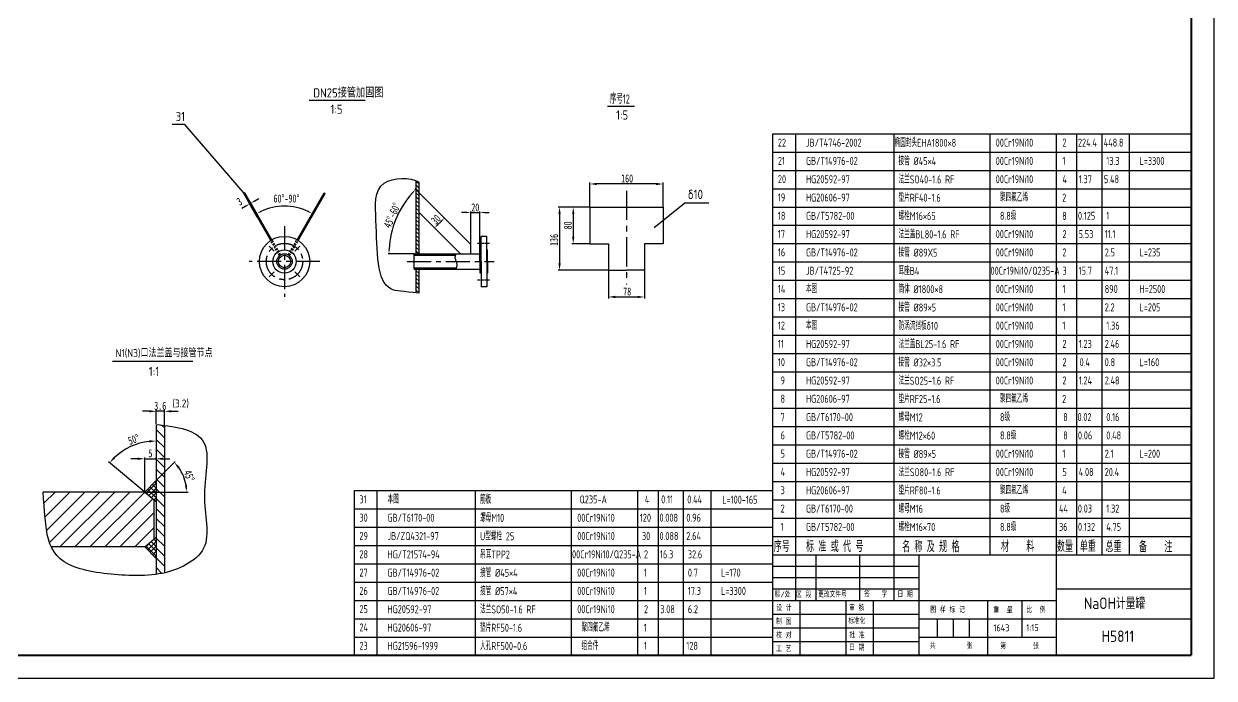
# Model space of a CAD drawing. Extents: x -23500 to -10885, y 1640 to 10550.
# Drawn here: x -18693 to -10885, y 1640 to 5931 of the extents above; entities that cross this region are included whole.
import ezdxf

# ---------------------------------------------------------------- set-up
doc = ezdxf.new("R2010")
doc.units = 0
doc.header["$MEASUREMENT"] = 0
doc.linetypes.add('CENTER', pattern=[50.8, 31.75, -6.35, 6.35, -6.35])
doc.linetypes.add('DASHED', pattern=[19.05, 12.7, -6.35])
doc.layers.get('0').update_dxf_attribs({"linetype": 'CONTINUOUS'})
doc.layers.get('DEFPOINTS').update_dxf_attribs({"linetype": 'CONTINUOUS'})
for name, color, linetype in [('LAYER1', 3, 'CONTINUOUS'), ('LAYER2', 1, 'CENTER'), ('LAYER3', 2, 'DASHED')]:
    doc.layers.add(name, color=color, linetype=linetype)
doc.styles.add('J_BigFont', font='gbenor.shx', dxfattribs={"bigfont": 'gbcbig.shx'})
doc.styles.get("Standard").update_dxf_attribs({"font": 'isocp.shx', "width": 0.8, "bigfont": 'hztxt.shx'})
doc.styles.add('STYLE1', font='SIMFANG.TTF', dxfattribs={"width": 0.7, "height": 52.5})
doc.dimstyles.get("Standard").update_dxf_attribs({"dimtxt": 0.18, "dimasz": 0.18, "dimexe": 0.18, "dimexo": 0.0625, "dimgap": 0.09, "dimtad": 0, "dimtih": 1, "dimtoh": 1, "dimdec": 4, "dimzin": 0, "dimdsep": 46, "dimtxsty": 'Standard', "dimcen": 0.09, "dimadec": 0, "dimazin": 0, "dimtfac": 1, "dimtdec": 4, "dimtofl": 0, "dimtmove": 0, "dimatfit": 3, "dimfxl": 0, "dimtolj": 1, "dimtzin": 0, "dimarcsym": 0})
pattern_1 = [(315, (-87276.66, 9844.663), (12.727922, 12.727922), [])]

# ---------------------------------------------------------------- blocks, each defined once
blk = doc.blocks.new('*D59')
at = {"layer": 'DEFPOINTS', "color": 0}
for p in [(-17825.4, 3302.6), (-18043.9, 3129.8), (-17900.4, 2860.5), (-17825.4, 2797.6), (-17825.4, 2320.5)]:
    blk.add_point(p, dxfattribs=at)
at = {"layer": 'LAYER1', "color": 0, "lineweight": -2}
blk.add_line((-17900.4, 2860.5), (-18137.2, 3059.2), dxfattribs=at)
blk.add_arc((-17825.4, 2797.6), 397.6, 96.48752, 133.51248, dxfattribs=at)
at = {"layer": 'LAYER1', "color": 0}
for points in [[(-17870.7, 3200.1), (-17869.9, 3185.2), (-17825.4, 3195.2)], [(-18093.7, 3080.8), (-18104.6, 3091.1), (-18130, 3053.2)]]:
    blk.add_solid(points, dxfattribs=at)
at = {"layer": 'LAYER1', "color": 0, "insert": (-17972.8, 3205), "char_height": 52.5, "attachment_point": 5, "rotation": 19.89051, "style": 'STYLE1'}
blk.add_mtext('\\A1;50°', dxfattribs=at)
blk = doc.blocks.new('*D58')
at = {"layer": 'DEFPOINTS', "color": 0}
for p in [(-17662.5, 2997.8), (-17825.4, 2935.5), (-18567.2, 2860.5), (-17900.4, 2860.5), (-17900.4, 2860.5)]:
    blk.add_point(p, dxfattribs=at)
at = {"layer": 'LAYER1', "color": 0, "lineweight": -2}
for p, q in [((-17825.4, 2935.5), (-17699.5, 3061.3)), ((-17900.4, 2860.5), (-17616.3, 2860.5))]:
    blk.add_line(p, q, dxfattribs=at)
blk.add_arc((-17900.4, 2860.5), 274.7, 9.39752, 35.60248, dxfattribs=at)
at = {"layer": 'LAYER1', "color": 0}
for points in [[(-17682.8, 3015.5), (-17671.3, 3025.3), (-17706.2, 3054.7)], [(-17621.9, 2906), (-17636.9, 2904.7), (-17625.7, 2860.5)]]:
    blk.add_solid(points, dxfattribs=at)
at = {"layer": 'LAYER1', "color": 0, "insert": (-17608.9, 2966.9), "char_height": 52.5, "attachment_point": 5, "rotation": 290.04752, "style": 'STYLE1'}
blk.add_mtext('\\A1;45°', dxfattribs=at)
blk = doc.blocks.new('*D62')
at = {"layer": 'DEFPOINTS', "color": 0}
for p in [(-17825.4, 3078.4), (-17825.4, 3078.4), (-17900.4, 2860.5)]:
    blk.add_point(p, dxfattribs=at)
at = {"layer": 'LAYER1', "color": 0, "lineweight": -2}
for p, q in [((-17945.4, 3078.4), (-17990.4, 3078.4)), ((-17900.4, 2860.5), (-17900.4, 3087.8)), ((-17900.4, 3078.4), (-17825.4, 3078.4)), ((-17825.4, 3078.4), (-17825.4, 3087.8)), ((-17780.4, 3078.4), (-17735.4, 3078.4))]:
    blk.add_line(p, q, dxfattribs=at)
at = {"layer": 'LAYER1', "color": 0}
for points in [[(-17945.4, 3085.9), (-17945.4, 3070.9), (-17900.4, 3078.4)], [(-17780.4, 3085.9), (-17780.4, 3070.9), (-17825.4, 3078.4)]]:
    blk.add_solid(points, dxfattribs=at)
at = {"layer": 'LAYER1', "color": 0, "insert": (-17862.9, 3114), "char_height": 52.5, "attachment_point": 5, "style": 'STYLE1'}
blk.add_mtext('\\A1;5', dxfattribs=at)
blk = doc.blocks.new('*D63')
at = {"layer": 'DEFPOINTS', "color": 0}
for p in [(-17825.4, 3389.8), (-17825.4, 3307.6), (-17771.4, 3297.2)]:
    blk.add_point(p, dxfattribs=at)
at = {"layer": 'LAYER1', "color": 0, "lineweight": -2}
for p, q in [((-17870.4, 3389.8), (-17915.4, 3389.8)), ((-17825.4, 3307.6), (-17825.4, 3399.2)), ((-17771.4, 3389.8), (-17825.4, 3389.8)), ((-17771.4, 3297.2), (-17771.4, 3399.2)), ((-17726.4, 3389.8), (-17681.4, 3389.8))]:
    blk.add_line(p, q, dxfattribs=at)
at = {"layer": 'LAYER1', "color": 0}
for points in [[(-17870.4, 3397.3), (-17870.4, 3382.3), (-17825.4, 3389.8)], [(-17726.4, 3397.3), (-17726.4, 3382.3), (-17771.4, 3389.8)]]:
    blk.add_solid(points, dxfattribs=at)
at = {"layer": 'LAYER1', "color": 0, "insert": (-17798.4, 3425.4), "char_height": 52.5, "attachment_point": 5, "style": 'STYLE1'}
blk.add_mtext('\\A1;3.6', dxfattribs=at)
blk = doc.blocks.new('*D68')
at = {"layer": 'DEFPOINTS', "color": 0}
for p in [(-14980.6, 4729), (-15089.4, 4489), (-14980.6, 4489)]:
    blk.add_point(p, dxfattribs=at)
at = {"layer": 'LAYER1', "color": 0, "lineweight": -2}
for p, q in [((-14980.6, 4729), (-15098.8, 4729)), ((-15089.4, 4684), (-15089.4, 4534)), ((-14980.6, 4489), (-15098.8, 4489))]:
    blk.add_line(p, q, dxfattribs=at)
at = {"layer": 'LAYER1', "color": 0}
for points in [[(-15096.9, 4684), (-15081.9, 4684), (-15089.4, 4729)], [(-15096.9, 4534), (-15081.9, 4534), (-15089.4, 4489)]]:
    blk.add_solid(points, dxfattribs=at)
at = {"layer": 'LAYER1', "color": 0, "insert": (-15125, 4609), "char_height": 52.5, "attachment_point": 5, "rotation": 90, "style": 'STYLE1'}
blk.add_mtext('\\A1;80', dxfattribs=at)
blk = doc.blocks.new('*D67')
at = {"layer": 'DEFPOINTS', "color": 0}
for p in [(-16100.8, 4821.7), (-16277.7, 4577), (-15761.8, 4482.7), (-16133.8, 4422.7), (-15701.8, 4422.7)]:
    blk.add_point(p, dxfattribs=at)
at = {"layer": 'LAYER1', "color": 0, "lineweight": -2}
for p, q in [((-16100.8, 4821.7), (-16127.8, 4848.7)), ((-16133.8, 4422.7), (-16304.3, 4422.7))]:
    blk.add_line(p, q, dxfattribs=at)
blk.add_arc((-15701.8, 4422.7), 596.3, 137.88308, 177.11692, dxfattribs=at)
at = {"layer": 'LAYER1', "color": 0}
for points in [[(-16147.7, 4826), (-16140.4, 4819.1), (-16123.4, 4844.3)], [(-16292.3, 4452.6), (-16302.3, 4452.8), (-16298, 4422.7)]]:
    blk.add_solid(points, dxfattribs=at)
at = {"layer": 'LAYER1', "color": 0, "insert": (-16277.7, 4674.9), "char_height": 52.5, "attachment_point": 5, "rotation": 66.35137, "style": 'STYLE1'}
blk.add_mtext('\\A1;45°-60°', dxfattribs=at)
blk = doc.blocks.new('*D66')
at = {"layer": 'DEFPOINTS', "color": 0}
for p in [(-15701.8, 4694), (-15761.8, 4482.7), (-15701.8, 4422.7)]:
    blk.add_point(p, dxfattribs=at)
at = {"layer": 'LAYER1', "color": 0, "lineweight": -2}
for p, q in [((-15791.8, 4694), (-15821.8, 4694)), ((-15761.8, 4482.7), (-15761.8, 4700.2)), ((-15761.8, 4694), (-15701.8, 4694)), ((-15701.8, 4422.7), (-15701.8, 4700.2)), ((-15671.8, 4694), (-15641.8, 4694))]:
    blk.add_line(p, q, dxfattribs=at)
at = {"layer": 'LAYER1', "color": 0}
for points in [[(-15791.8, 4699), (-15791.8, 4689), (-15761.8, 4694)], [(-15671.8, 4699), (-15671.8, 4689), (-15701.8, 4694)]]:
    blk.add_solid(points, dxfattribs=at)
at = {"layer": 'LAYER1', "color": 0, "insert": (-15731.8, 4726.5), "char_height": 52.5, "attachment_point": 5, "style": 'STYLE1'}
blk.add_mtext('\\A1;20', dxfattribs=at)
blk = doc.blocks.new('*D64')
at = {"layer": 'DEFPOINTS', "color": 0}
for p in [(-17242.8, 4821.7), (-16723.7, 4821.7), (-17046.2, 4729.5), (-17065.7, 4515), (-16900.7, 4515)]:
    blk.add_point(p, dxfattribs=at)
at = {"layer": 'LAYER1', "color": 0, "lineweight": -2}
blk.add_arc((-16983.2, 4372.1), 362.8, 64.73854, 115.26146, dxfattribs=at)
at = {"layer": 'LAYER1', "color": 0}
for points in [[(-17135.8, 4695.9), (-17140.4, 4704.7), (-17164.7, 4686.4)], [(-16826.1, 4704.7), (-16830.7, 4695.9), (-16801.8, 4686.4)]]:
    blk.add_solid(points, dxfattribs=at)
at = {"layer": 'LAYER1', "color": 0, "insert": (-16970.4, 4784.8), "char_height": 52.5, "attachment_point": 5, "style": 'STYLE1'}
blk.add_mtext('\\A1;60°-90°', dxfattribs=at)
blk = doc.blocks.new('*D61')
at = {"layer": 'DEFPOINTS', "color": 0}
for p in [(-14978.4, 4729), (-15179.2, 4315), (-14859.1, 4315)]:
    blk.add_point(p, dxfattribs=at)
at = {"layer": 'LAYER1', "color": 0, "lineweight": -2}
for p, q in [((-14978.4, 4729), (-15188.5, 4729)), ((-15179.2, 4684), (-15179.2, 4360)), ((-14859.1, 4315), (-15188.5, 4315))]:
    blk.add_line(p, q, dxfattribs=at)
at = {"layer": 'LAYER1', "color": 0}
for points in [[(-15186.7, 4684), (-15171.7, 4684), (-15179.2, 4729)], [(-15186.7, 4360), (-15171.7, 4360), (-15179.2, 4315)]]:
    blk.add_solid(points, dxfattribs=at)
at = {"layer": 'LAYER1', "color": 0, "insert": (-15214.8, 4513.4), "char_height": 52.5, "attachment_point": 5, "rotation": 90, "style": 'STYLE1'}
blk.add_mtext('\\A1;136', dxfattribs=at)
blk = doc.blocks.new('*D70')
at = {"layer": 'DEFPOINTS', "color": 0}
for p in [(-14859.1, 4315), (-14622.1, 4315), (-14622.1, 4139.7)]:
    blk.add_point(p, dxfattribs=at)
at = {"layer": 'LAYER1', "color": 0, "lineweight": -2}
for p, q in [((-14859.1, 4315), (-14859.1, 4130.4)), ((-14622.1, 4315), (-14622.1, 4130.4)), ((-14814.1, 4139.7), (-14667.1, 4139.7))]:
    blk.add_line(p, q, dxfattribs=at)
at = {"layer": 'LAYER1', "color": 0}
for points in [[(-14814.1, 4147.2), (-14814.1, 4132.2), (-14859.1, 4139.7)], [(-14667.1, 4147.2), (-14667.1, 4132.2), (-14622.1, 4139.7)]]:
    blk.add_solid(points, dxfattribs=at)
at = {"layer": 'LAYER1', "color": 0, "insert": (-14735.4, 4175.4), "char_height": 52.5, "attachment_point": 5, "style": 'STYLE1'}
blk.add_mtext('\\A1;78', dxfattribs=at)
blk = doc.blocks.new('*D65')
at = {"layer": 'DEFPOINTS', "color": 0}
for p in [(-17211.9, 4750.2), (-17162, 4663.9), (-17154.3, 4668.4)]:
    blk.add_point(p, dxfattribs=at)
at = {"layer": 'LAYER1', "color": 0, "lineweight": -2}
for p, q in [((-17178.1, 4769.7), (-17152.1, 4784.7)), ((-17237.9, 4735.2), (-17263.8, 4720.2)), ((-17162, 4663.9), (-17215, 4755.6)), ((-17204.1, 4754.7), (-17211.9, 4750.2)), ((-17154.3, 4668.4), (-17207.2, 4760.1))]:
    blk.add_line(p, q, dxfattribs=at)
at = {"layer": 'LAYER1', "color": 0}
for points in [[(-17180.6, 4774), (-17175.6, 4765.3), (-17204.1, 4754.7)], [(-17240.4, 4739.5), (-17235.4, 4730.8), (-17211.9, 4750.2)]]:
    blk.add_solid(points, dxfattribs=at)
at = {"layer": 'LAYER1', "color": 0, "insert": (-17279.4, 4765.5), "char_height": 52.5, "attachment_point": 5, "rotation": 30, "style": 'STYLE1'}
blk.add_mtext('\\A1;3', dxfattribs=at)
blk = doc.blocks.new('*D69')
at = {"layer": 'DEFPOINTS', "color": 0}
for p in [(-15931.3, 4652.2), (-15999, 4592.7), (-15994.9, 4588.5)]:
    blk.add_point(p, dxfattribs=at)
at = {"layer": 'LAYER1', "color": 0, "lineweight": -2}
for p, q in [((-15956.6, 4635.1), (-15977.8, 4613.9)), ((-15931.3, 4652.2), (-15939.8, 4660.7)), ((-15994.9, 4588.5), (-16003.5, 4597.1))]:
    blk.add_line(p, q, dxfattribs=at)
at = {"layer": 'LAYER1', "color": 0}
for points in [[(-15981.4, 4617.4), (-15974.3, 4610.3), (-15999, 4592.7)], [(-15960.2, 4638.6), (-15953.1, 4631.6), (-15935.4, 4656.3)]]:
    blk.add_solid(points, dxfattribs=at)
at = {"layer": 'LAYER1', "color": 0, "insert": (-15990.2, 4647.5), "char_height": 52.5, "attachment_point": 5, "rotation": 45, "style": 'STYLE1'}
blk.add_mtext('\\A1;30', dxfattribs=at)
blk = doc.blocks.new('*D60')
at = {"layer": 'DEFPOINTS', "color": 0}
for p in [(-14980.6, 4880.6), (-14980.6, 4729), (-14500.6, 4729)]:
    blk.add_point(p, dxfattribs=at)
at = {"layer": 'LAYER1', "color": 0, "lineweight": -2}
for p, q in [((-14980.6, 4729), (-14980.6, 4890)), ((-14545.6, 4880.6), (-14935.6, 4880.6)), ((-14500.6, 4729), (-14500.6, 4890))]:
    blk.add_line(p, q, dxfattribs=at)
at = {"layer": 'LAYER1', "color": 0}
for points in [[(-14935.6, 4888.1), (-14935.6, 4873.1), (-14980.6, 4880.6)], [(-14545.6, 4888.1), (-14545.6, 4873.1), (-14500.6, 4880.6)]]:
    blk.add_solid(points, dxfattribs=at)
at = {"layer": 'LAYER1', "color": 0, "insert": (-14736.2, 4916.3), "char_height": 52.5, "attachment_point": 5, "style": 'STYLE1'}
blk.add_mtext('\\A1;160', dxfattribs=at)

msp = doc.modelspace()

# ---------------------------------------------------------------- hatches: boundary and pattern name
at = {"layer": 'LAYER1'}
h = msp.add_hatch(dxfattribs=at)
h.set_pattern_fill('ANSI31', color=256, scale=144, angle=90, style=0)
h.set_pattern_definition(pattern_1)
edge = h.paths.add_edge_path()
edge.add_spline(control_points=[(-16100.77804, 4892.80734), (-16106.26559, 4896.27222), (-16112.30068, 4899.37373), (-16118.77804, 4902.11235)], knot_values=[357.1020862056, 357.1020862056, 357.1020862056, 357.1020862056, 362.7972253913, 362.7972253913, 362.7972253913, 362.7972253913], degree=3, periodic=0)
edge.add_line((-16118.77804, 4902.11235), (-16118.77804, 4422.68562))
edge.add_line((-16118.77804, 4422.68562), (-16100.77804, 4422.68562))
edge.add_line((-16100.77804, 4422.68562), (-16100.77804, 4892.80734))
h = msp.add_hatch(dxfattribs=at)
h.set_pattern_fill('ANSI31', color=256, scale=99, style=0)
h.set_pattern_definition([(225, (-43503.001, 30257.914), (8.7504464, -8.7504464), [])])
edge = h.paths.add_edge_path()
edge.add_spline(control_points=[(-15858.83405, 4321.58562), (-15857.07732, 4324.78061), (-15855.47979, 4327.97972), (-15854.14459, 4331.18562)], knot_values=[5.3089391668, 5.3089391668, 5.3089391668, 5.3089391668, 8.7482698367, 8.7482698367, 8.7482698367, 8.7482698367], degree=3, periodic=0)
edge.add_line((-15854.14459, 4331.18562), (-16130.77804, 4331.18562))
edge.add_line((-16130.77804, 4331.18562), (-16130.77804, 4321.58562))
edge.add_line((-16130.77804, 4321.58562), (-15858.83405, 4321.58562))
edge = h.paths.add_edge_path()
edge.add_line((-16130.77804, 4422.68562), (-16130.77804, 4413.08562))
edge.add_line((-16130.77804, 4413.08562), (-15861.42467, 4413.08562))
edge.add_spline(control_points=[(-15861.42467, 4413.08562), (-15860.51433, 4416.28593), (-15859.35439, 4419.48589), (-15858.0289, 4422.68562)], knot_values=[37.453484022, 37.453484022, 37.453484022, 37.453484022, 40.7924948157, 40.7924948157, 40.7924948157, 40.7924948157], degree=3, periodic=0)
edge.add_line((-15858.0289, 4422.68562), (-16130.77804, 4422.68562))
h = msp.add_hatch(dxfattribs=at)
h.set_pattern_fill('ANSI31', color=256, scale=144, angle=90, style=0)
h.set_pattern_definition(pattern_1)
edge = h.paths.add_edge_path()
edge.add_line((-16100.77804, 4321.58562), (-16118.77804, 4321.58562))
edge.add_line((-16118.77804, 4321.58562), (-16118.77804, 4166.68872))
edge.add_spline(control_points=[(-16118.77804, 4166.68872), (-16112.98247, 4166.08842), (-16106.98577, 4165.454), (-16100.77804, 4164.78009)], knot_values=[40.1918456812, 40.1918456812, 40.1918456812, 40.1918456812, 43.0054484466, 43.0054484466, 43.0054484466, 43.0054484466], degree=3, periodic=0)
edge.add_line((-16100.77804, 4164.78009), (-16100.77804, 4321.58562))
h = msp.add_hatch(dxfattribs=at)
h.set_pattern_fill('ANSI31', color=256, scale=366, angle=90, style=0)
h.set_pattern_definition([(135, (-8021.51, -1487.144), (-32.35014, -32.35014), [])])
edge = h.paths.add_edge_path()
edge.add_spline(control_points=[(-17771.39286, 3297.23944), (-17789.0264, 3299.28349), (-17807.07302, 3301.04338), (-17825.39286, 3302.61531)], knot_values=[7.3615713539, 7.3615713539, 7.3615713539, 7.3615713539, 11.129478151, 11.129478151, 11.129478151, 11.129478151], degree=3, periodic=0)
edge.add_line((-17825.39286, 3302.61531), (-17825.39286, 2320.45682))
edge.add_spline(control_points=[(-17825.39286, 2320.45682), (-17806.83045, 2323.00362), (-17788.87127, 2326.21557), (-17771.39286, 2330.15661)], knot_values=[119.9113915652, 119.9113915652, 119.9113915652, 119.9113915652, 124.1603050725, 124.1603050725, 124.1603050725, 124.1603050725], degree=3, periodic=0)
edge.add_line((-17771.39286, 2330.15661), (-17771.39286, 3297.23944))
h = msp.add_hatch(dxfattribs=at)
h.set_pattern_fill('ANSI37', color=256, scale=180, style=0)
h.set_pattern_definition([(45, (243812.713, -70060.701), (-15.9099026, 15.9099026), []), (135, (243812.713, -70060.701), (-15.9099026, -15.9099026), [])])
h.paths.add_polyline_path([(-17900.39286, 2860.49862), (-17825.39286, 2797.56615), (-17825.39286, 2935.49862)])
h.paths.add_polyline_path([(-17825.39286, 2425.49862), (-17825.39286, 2563.43109), (-17900.39286, 2500.49862)])
h = msp.add_hatch(dxfattribs=at)
h.set_pattern_fill('ANSI31', color=256, scale=555, style=0)
h.set_pattern_definition([(45, (-8021.51, -1487.144), (-49.05553, 49.05553), [])])
edge = h.paths.add_edge_path()
edge.add_line((-17900.39286, 2500.49862), (-17840.39286, 2550.8446))
edge.add_line((-17840.39286, 2550.8446), (-17840.39286, 2810.15264))
edge.add_line((-17840.39286, 2810.15264), (-17900.39286, 2860.49862))
edge.add_line((-17900.39286, 2860.49862), (-18567.16495, 2860.49862))
edge.add_spline(control_points=[(-18567.16495, 2860.49862), (-18552.9801, 2709.1189), (-18554.66038, 2588.79306), (-18512.72902, 2500.49862)], knot_values=[176.403625879, 176.403625879, 176.403625879, 176.403625879, 204.5970816443, 204.5970816443, 204.5970816443, 204.5970816443], degree=3, periodic=0)
edge.add_line((-18512.72902, 2500.49862), (-17900.39286, 2500.49862))

# ---------------------------------------------------------------- linework, layer by layer
for p, q in [((-13780.14111, 1789.5732), (-13780.14111, 5209.5732)), ((-15761.77804, 4482.68562), (-16100.77804, 4821.68562)), ((-15829.05726, 4422.68562), (-16100.77804, 4694.4064)), ((-14980.56176, 4728.96055), (-14980.56176, 4488.96055)), ((-14980.56176, 4728.96055), (-14500.56176, 4728.96055)), ((-14500.56176, 4728.96055), (-14500.56176, 4488.96055)), ((-15694.27804, 4372.13562), (-15694.27804, 4537.13562)), ((-15655.57804, 4537.13562), (-15694.27804, 4537.13562)), ((-15655.57804, 4372.13562), (-15655.57804, 4537.13562)), ((-15761.77804, 4422.68562), (-15761.77804, 4482.68562)), ((-14980.56176, 4488.96055), (-14859.06176, 4488.96055)), ((-14859.06176, 4488.96055), (-14859.06176, 4314.96055)), ((-14622.06176, 4488.96055), (-14622.06176, 4314.96055)), ((-14500.56176, 4488.96055), (-14622.06176, 4488.96055)), ((-16133.77804, 4321.58562), (-16133.77804, 4422.68562)), ((-15701.77804, 4372.13562), (-15701.77804, 4445.63562)), ((-15701.77804, 4445.63562), (-15700.27804, 4445.63562)), ((-15655.57804, 4448.63562), (-15650.77804, 4448.63562)), ((-15650.77804, 4372.13562), (-15650.77804, 4448.63562)), ((-15701.77804, 4372.13562), (-15701.77804, 4298.63562)), ((-15701.77804, 4298.63562), (-15700.27804, 4298.63562)), ((-15694.27804, 4372.13562), (-15694.27804, 4207.13562)), ((-15655.57804, 4372.13562), (-15655.57804, 4207.13562)), ((-15655.57804, 4295.63562), (-15650.77804, 4295.63562)), ((-15650.77804, 4372.13562), (-15650.77804, 4295.63562)), ((-14859.06176, 4314.96055), (-14740.56176, 4314.96055)), ((-14622.06176, 4314.96055), (-14740.56176, 4314.96055)), ((-15655.57804, 4207.13562), (-15694.27804, 4207.13562)), ((-17825.39286, 3302.61531), (-17825.39286, 2320.45682)), ((-17771.39286, 3297.23944), (-17771.39286, 2330.15661)), ((-17825.39286, 2935.49862), (-17900.39286, 2860.49862)), ((-17900.39286, 2860.49862), (-18567.16495, 2860.49862)), ((-17900.39286, 2860.49862), (-17825.39286, 2797.56615)), ((-16525.14111, 1789.5732), (-16525.14111, 2869.5732)), ((-17840.39286, 2810.15264), (-17840.39286, 2550.8446)), ((-17900.39286, 2500.49862), (-18512.72902, 2500.49862)), ((-17900.39286, 2500.49862), (-17825.39286, 2563.43109)), ((-17825.39286, 2425.49862), (-17900.39286, 2500.49862))]:
    msp.add_line(p, q)
at = {"ltscale": 6}
for p, q in [((-16118.77804, 4422.68562), (-16118.77804, 4902.11235)), ((-16100.77804, 4422.68562), (-16100.77804, 4892.80734)), ((-16118.77804, 4166.68872), (-16118.77804, 4321.58562)), ((-16100.77804, 4164.78009), (-16100.77804, 4321.58562))]:
    msp.add_line(p, q, dxfattribs=at)
at = {"ltscale": 2}
for p, q in [((-17242.77826, 4821.68562), (-17250.57249, 4817.18562)), ((-17073.40185, 4510.31709), (-17250.57249, 4817.18562)), ((-17065.73044, 4515.02981), (-17242.77826, 4821.68562)), ((-16900.73044, 4515.02981), (-16723.68263, 4821.68562)), ((-16893.05903, 4510.31709), (-16715.8884, 4817.18562)), ((-16723.68263, 4821.68562), (-16715.8884, 4817.18562)), ((-17084.52349, 4473.42867), (-17050.58236, 4439.48754)), ((-16881.9374, 4473.42867), (-16915.87852, 4439.48754)), ((-16133.77804, 4422.68562), (-15701.77804, 4422.68562)), ((-16133.77804, 4413.08562), (-15861.42467, 4413.08562)), ((-17084.52349, 4270.84258), (-17050.58236, 4304.7837)), ((-16881.9374, 4270.84258), (-16915.87852, 4304.7837)), ((-16133.77804, 4331.18562), (-15854.14459, 4331.18562)), ((-16133.77804, 4321.58562), (-15701.77804, 4321.58562))]:
    msp.add_line(p, q, dxfattribs=at)
at = {"const_width": 15}
for points in [[(-11035.14111, 1789.5732), (-11035.14111, 10399.5732)], [(-23125.14111, 1789.5732), (-11035.14111, 1789.5732)]]:
    msp.add_lwpolyline(points, dxfattribs=at)
msp.add_lwpolyline([(-13780.14111, 2449.5732), (-11035.14111, 2449.5732)])
at = {"ltscale": 2}
for radius in [165, 76.5, 50.55, 40.95]:
    msp.add_circle((-16983.23044, 4372.13562), radius, dxfattribs=at)
for centre, start, end in [((-15700.27804, 4451.63562), 270, 0), ((-15700.27804, 4292.63562), 0, 90)]:
    msp.add_arc(centre, 6, start, end)
at = {"layer": 'LAYER1'}
for p, q in [((-10885.14111, 1639.5732), (-10885.14111, 10549.5732)), ((-16453.52683, 5428.70013), (-16822.59613, 5428.70139)), ((-14686.97626, 5388.35101), (-14865.44797, 5388.35223)), ((-17636.51356, 5270.39012), (-17721.02585, 5270.39012)), ((-17238.44948, 4808.67273), (-17636.51356, 5270.39012)), ((-13780.14111, 5209.5732), (-11035.14111, 5209.5732)), ((-13630.14111, 2149.5732), (-13630.14111, 5209.5732)), ((-12985.14111, 2149.5732), (-12985.14111, 5209.5732)), ((-12355.14111, 2449.5732), (-12355.14111, 5209.5732)), ((-11920.14111, 1789.5732), (-11920.14111, 5209.5732)), ((-11785.14111, 2449.5732), (-11785.14111, 5209.5732)), ((-11620.14111, 2449.5732), (-11620.14111, 5209.5732)), ((-11440.14111, 2449.5732), (-11440.14111, 5209.5732)), ((-13780.14111, 5089.5732), (-11035.14111, 5089.5732)), ((-13780.14111, 4969.5732), (-11035.14111, 4969.5732)), ((-13780.14111, 4849.5732), (-11035.14111, 4849.5732)), ((-14559.2037, 4595.7846), (-14357.05895, 4757.63174)), ((-14357.05895, 4757.63174), (-14199.63506, 4757.63174)), ((-13780.14111, 4729.5732), (-11035.14111, 4729.5732)), ((-13780.14111, 4729.5732), (-11035.14111, 4729.5732)), ((-13780.14111, 4609.5732), (-11035.14111, 4609.5732)), ((-13780.14111, 4489.5732), (-11035.14111, 4489.5732)), ((-13780.14111, 4369.5732), (-11035.14111, 4369.5732)), ((-13780.14111, 4249.5732), (-11035.14111, 4249.5732)), ((-13780.14111, 4129.5732), (-11035.14111, 4129.5732)), ((-13780.14111, 4009.5732), (-11035.14111, 4009.5732)), ((-13780.14111, 3889.5732), (-11035.14111, 3889.5732)), ((-13780.14111, 3769.5732), (-11035.14111, 3769.5732)), ((-17583.95967, 3716.03581), (-18112.34458, 3716.0377)), ((-13780.14111, 3649.5732), (-11035.14111, 3649.5732)), ((-13780.14111, 3529.5732), (-11035.14111, 3529.5732)), ((-13780.14111, 3409.5732), (-11035.14111, 3409.5732)), ((-13780.14111, 3289.5732), (-11035.14111, 3289.5732)), ((-13780.14111, 3169.5732), (-11035.14111, 3169.5732)), ((-13780.14111, 3049.5732), (-11035.14111, 3049.5732)), ((-13780.14111, 2929.5732), (-11035.14111, 2929.5732)), ((-16525.14111, 2869.5732), (-13780.14111, 2869.5732)), ((-16375.14111, 1789.5732), (-16375.14111, 2869.5732)), ((-15730.14111, 1789.5732), (-15730.14111, 2869.5732)), ((-15100.14111, 1789.5732), (-15100.14111, 2869.5732)), ((-14665.14111, 1789.5732), (-14665.14111, 2869.5732)), ((-14530.14111, 1789.5732), (-14530.14111, 2869.5732)), ((-14365.14111, 1789.5732), (-14365.14111, 2869.5732)), ((-14185.14111, 1789.5732), (-14185.14111, 2869.5732)), ((-16525.14111, 2749.5732), (-13780.14111, 2749.5732)), ((-13780.14111, 2809.5732), (-11035.14111, 2809.5732)), ((-13780.14111, 2689.5732), (-11035.14111, 2689.5732)), ((-13780.14111, 2689.5732), (-11035.14111, 2689.5732)), ((-16525.14111, 2629.5732), (-13780.14111, 2629.5732)), ((-16525.14111, 2509.5732), (-13780.14111, 2509.5732)), ((-13780.14111, 2569.5732), (-11035.14111, 2569.5732)), ((-13495.14111, 2149.5732), (-13495.14111, 2449.5732)), ((-13210.14111, 2149.5732), (-13210.14111, 2449.5732)), ((-12820.14111, 1789.5732), (-12820.14111, 2449.5732)), ((-16525.14111, 2389.5732), (-13780.14111, 2389.5732)), ((-13780.14111, 2374.5732), (-12820.14111, 2374.5732)), ((-16525.14111, 2269.5732), (-13780.14111, 2269.5732)), ((-13780.14111, 2299.5732), (-12820.14111, 2299.5732)), ((-13780.14111, 2224.5732), (-12820.14111, 2224.5732)), ((-11920.14111, 2224.5732), (-11035.14111, 2224.5732)), ((-16525.14111, 2149.5732), (-13780.14111, 2149.5732)), ((-13780.14111, 2149.5732), (-11920.14111, 2149.5732)), ((-13600.14111, 1789.5732), (-13600.14111, 2149.5732)), ((-13300.14111, 1789.5732), (-13300.14111, 2149.5732)), ((-13120.14111, 1789.5732), (-13120.14111, 2149.5732)), ((-12370.14111, 1789.5732), (-12370.14111, 2149.5732)), ((-12145.14111, 1909.5732), (-12145.14111, 2149.5732)), ((-13780.14111, 2059.5732), (-12820.14111, 2059.5732)), ((-16525.14111, 2029.5732), (-13780.14111, 2029.5732)), ((-16525.14111, 2029.5732), (-13780.14111, 2029.5732)), ((-13780.14111, 1969.5732), (-12820.14111, 1969.5732)), ((-12820.14111, 2029.5732), (-11035.14111, 2029.5732)), ((-12700.14111, 1909.5732), (-12700.14111, 2029.5732)), ((-12595.14111, 1909.5732), (-12595.14111, 2029.5732)), ((-12490.14111, 1909.5732), (-12490.14111, 2029.5732)), ((-16525.14111, 1909.5732), (-13780.14111, 1909.5732)), ((-13780.14111, 1879.5732), (-12820.14111, 1879.5732)), ((-12820.14111, 1909.5732), (-11920.14111, 1909.5732)), ((-16525.14111, 1789.5732), (-13780.14111, 1789.5732)), ((-23500.14111, 1639.5732), (-10885.14111, 1639.5732))]:
    msp.add_line(p, q, dxfattribs=at)
for points, knots in [([(-16100.77804, 4164.78009), (-16208.51695, 4176.47625), (-16385.74059, 4175.67211), (-16369.33985, 4526.79587), (-16403.88648, 4922.56101), (-16157.00866, 4928.31177), (-16100.77804, 4892.80734)], [40.1918456812, 40.1918456812, 40.1918456812, 40.1918456812, 89.0236297767, 236.1097256473, 304.4394305614, 362.7972253913, 362.7972253913, 362.7972253913, 362.7972253913]), ([(-15858.83405, 4321.58562), (-15853.26725, 4331.71007), (-15844.02528, 4355.38618), (-15868.11077, 4389.44198), (-15862.03853, 4413.00638), (-15858.0289, 4422.68562)], [5.3089391668, 5.3089391668, 5.3089391668, 5.3089391668, 16.2076751728, 30.6919359606, 40.7924948157, 40.7924948157, 40.7924948157, 40.7924948157]), ([(-17825.39286, 3302.61531), (-17683.49687, 3290.43999), (-17425.91813, 3242.30909), (-17551.99934, 2822.02616), (-17446.2511, 2506.27616), (-17695.50555, 2330.53576), (-17943.66909, 2296.71249), (-18572.55779, 2369.33614), (-18543.86389, 2611.83142), (-18567.16495, 2860.49862)], [7.3615713539, 7.3615713539, 7.3615713539, 7.3615713539, 36.5458276624, 67.2577208126, 96.0228774818, 109.1910043997, 136.4802193955, 158.2844842099, 204.5970816443, 204.5970816443, 204.5970816443, 204.5970816443])]:
    msp.add_open_spline(points, degree=3, knots=knots, dxfattribs=at)
at = {"layer": 'LAYER2', "ltscale": 6}
msp.add_line((-14740.56176, 4835.69148), (-14740.56176, 4221.66685), dxfattribs=at)
at = {"layer": 'LAYER2', "ltscale": 5}
for p, q in [((-16983.23044, 4604.58756), (-16983.23044, 4139.68369)), ((-16750.77851, 4372.13562), (-17215.68238, 4372.13562)), ((-16179.32914, 4372.13562), (-15607.71661, 4372.13562))]:
    msp.add_line(p, q, dxfattribs=at)
at = {"layer": 'LAYER2', "ltscale": 0.5}
for p, q in [((-15716.95207, 4491.38562), (-15638.95207, 4491.38562)), ((-15716.95207, 4252.88562), (-15638.95207, 4252.88562))]:
    msp.add_line(p, q, dxfattribs=at)
at = {"layer": 'LAYER2', "ltscale": 5}
msp.add_circle((-16983.23044, 4372.13562), 119.25, dxfattribs=at)
at = {"layer": 'LAYER3'}
for p, q in [((-17015.89585, 4410.71377), (-17073.40185, 4510.31709)), ((-17008.50544, 4415.91321), (-17065.73044, 4515.02981)), ((-16957.95544, 4415.91321), (-16900.73044, 4515.02981)), ((-16950.56503, 4410.71377), (-16893.05903, 4510.31709))]:
    msp.add_line(p, q, dxfattribs=at)

# ---------------------------------------------------------------- texts
at = {"layer": 'LAYER1', "style": 'J_BigFont', "width": 0.7}
for s, height, p in [('序号12', 60, (-14848.48534, 5407.74704)), ('22', 52.5, (-13747.03896, 5126.09535)), ('JB/T4746-2002', 52.5, (-13562.645, 5125.41172)), ('椭圆封头EHA1800×8', 52.5, (-12980.88135, 5124.18939)), ('00Cr19Ni10', 52.5, (-12318.1522, 5125.5599)), ('2', 52.5, (-11880.46978, 5125.65621)), ('224.4', 52.5, (-11778.73392, 5125.65621)), ('448.8', 52.5, (-11609.73392, 5125.65621)), ('21', 52.5, (-13747.03896, 5006.09535)), ('GB/T14976-02', 52.5, (-13562.645, 5005.41172)), ('接管 %%C45×4', 52.5, (-12955.38135, 5004.18939)), ('00Cr19Ni10', 52.5, (-12318.1522, 5005.5599)), ('1', 52.5, (-11880.46978, 5005.65621)), ('13.3', 52.5, (-11592.46978, 5005.65621)), ('L=3300', 52.5, (-11374.9383, 5005.5599)), ('20', 52.5, (-13747.03896, 4886.09535)), ('HG20592-97', 52.5, (-13562.645, 4885.41172)), ('法兰SO40-1.6 RF', 52.5, (-12955.38135, 4884.18939)), ('00Cr19Ni10', 52.5, (-12318.1522, 4885.5599)), ('4', 52.5, (-11880.46978, 4885.65621)), ('1.37', 52.5, (-11773.46978, 4885.65621)), ('5.48', 52.5, (-11608.46978, 4885.65621)), ('19', 52.5, (-13747.03896, 4766.09535)), ('HG20606-97', 52.5, (-13562.645, 4765.41172)), ('垫片RF40-1.6', 52.5, (-12955.38135, 4764.18939)), ('聚四氟乙烯', 52.5, (-12289.9383, 4765.5599)), ('2', 52.5, (-11882.00512, 4764.64443)), ('18', 52.5, (-13747.03896, 4646.09535)), ('GB/T5782-00', 52.5, (-13562.645, 4645.41172)), ('螺栓M16×65', 52.5, (-12955.38135, 4644.18939)), ('8.8级', 52.5, (-12289.9383, 4645.5599)), ('8', 52.5, (-11882.00512, 4644.64443)), ('0.125', 52.5, (-11778.64934, 4645.65621)), ('1', 52.5, (-11592.82785, 4645.65621)), ('17', 52.5, (-13747.03896, 4526.09535)), ('HG20592-97', 52.5, (-13562.645, 4525.41172)), ('法兰盖BL80-1.6 RF', 52.5, (-12955.38135, 4524.18939)), ('00Cr19Ni10', 52.5, (-12318.1522, 4525.5599)), ('2', 52.5, (-11880.46978, 4525.65621)), ('5.53', 52.5, (-11774.21995, 4525.65621)), ('11.1', 52.5, (-11603.21995, 4525.65621)), ('16', 52.5, (-13747.03896, 4406.09535)), ('GB/T14976-02', 52.5, (-13562.645, 4405.41172)), ('接管 %%C89X5', 52.5, (-12955.38135, 4404.18939)), ('00Cr19Ni10', 52.5, (-12318.1522, 4405.5599)), ('2', 52.5, (-11880.46978, 4405.65621)), ('2.5', 52.5, (-11603.21995, 4405.65621)), ('L=235', 52.5, (-11374.9383, 4405.5599)), ('15', 52.5, (-13747.03896, 4286.09535)), ('JB/T4725-92', 52.5, (-13562.645, 4285.41172)), ('耳座B4', 52.5, (-12955.38135, 4284.18939)), ('00Cr19Ni10/Q235-A', 52.5, (-12352.1522, 4285.5599)), ('3', 52.5, (-11880.46978, 4285.65621)), ('15.7', 52.5, (-11774.21995, 4285.65621)), ('47.1', 52.5, (-11603.21995, 4285.65621)), ('14', 52.5, (-13747.03896, 4166.09535)), ('本图', 52.5, (-13562.645, 4165.41172)), ('筒体 %%C1800×8', 52.5, (-12955.38135, 4164.18939)), ('00Cr19Ni10', 52.5, (-12318.1522, 4165.5599)), ('1', 52.5, (-11880.46978, 4165.65621)), ('890', 52.5, (-11603.21995, 4165.65621)), ('H=2500', 52.5, (-11374.9383, 4165.5599)), ('13', 52.5, (-13747.03896, 4046.09535)), ('GB/T14976-02', 52.5, (-13562.645, 4045.41172)), ('接管 %%C89×5', 52.5, (-12955.38135, 4044.18939)), ('00Cr19Ni10', 52.5, (-12318.1522, 4045.5599)), ('1', 52.5, (-11880.46978, 4045.65621)), ('2.2', 52.5, (-11603.21995, 4045.65621)), ('L=205', 52.5, (-11374.9383, 4045.5599)), ('本图', 52.5, (-13562.645, 3925.41172)), ('12', 52.5, (-13747.03896, 3926.09535)), ('防涡流挡板δ10', 52.5, (-12955.38135, 3924.18939)), ('00Cr19Ni10', 52.5, (-12318.1522, 3925.5599)), ('1', 52.5, (-11880.46978, 3925.65621)), ('1.36', 52.5, (-11592.46978, 3925.65621)), ('11', 52.5, (-13747.03896, 3806.09535)), ('HG20592-97', 52.5, (-13562.645, 3805.41172)), ('法兰盖BL25-1.6 RF', 52.5, (-12955.38135, 3804.18939)), ('00Cr19Ni10', 52.5, (-12318.1522, 3805.5599)), ('2', 52.5, (-11880.46978, 3805.65621)), ('1.23', 52.5, (-11773.46978, 3805.65621)), ('2.46', 52.5, (-11603.21995, 3805.65621)), ('10', 52.5, (-13747.03896, 3686.09535)), ('GB/T14976-02', 52.5, (-13562.645, 3685.41172)), ('接管 %%C32×3.5', 52.5, (-12955.38135, 3684.18939)), ('00Cr19Ni10', 52.5, (-12318.1522, 3685.5599)), ('2', 52.5, (-11880.46978, 3685.65621)), ('0.4', 52.5, (-11768.21995, 3685.65621)), ('0.8', 52.5, (-11603.21995, 3685.65621)), ('L=160', 52.5, (-11374.9383, 3685.5599)), ('9', 52.5, (-13729.27064, 3566.09535)), ('HG20592-97', 52.5, (-13562.645, 3565.41172)), ('法兰SO25-1.6 RF', 52.5, (-12955.38135, 3564.18939)), ('00Cr19Ni10', 52.5, (-12318.1522, 3565.5599)), ('2', 52.5, (-11880.46978, 3565.65621)), ('1.24', 52.5, (-11773.46978, 3565.65621)), ('2.48', 52.5, (-11603.21995, 3565.65621)), ('8', 52.5, (-13729.27064, 3446.09535)), ('HG20606-97', 52.5, (-13562.645, 3445.41172)), ('垫片RF25-1.6', 52.5, (-12955.38135, 3444.18939)), ('聚四氟乙烯', 52.5, (-12289.9383, 3445.5599)), ('2', 52.5, (-11882.00512, 3444.64443)), ('7', 52.5, (-13729.27064, 3326.09535)), ('GB/T6170-00', 52.5, (-13562.645, 3325.41172)), ('螺母M12', 52.5, (-12955.38135, 3324.18939)), ('8级', 52.5, (-12289.9383, 3325.5599)), ('8', 52.5, (-11875.2225, 3325.65621)), ('0.02', 52.5, (-11781.64934, 3325.65621)), ('0.16', 52.5, (-11592.82785, 3325.65621)), ('6', 52.5, (-13729.27064, 3206.09535)), ('GB/T5782-00', 52.5, (-13562.645, 3205.41172)), ('螺栓M12×60', 52.5, (-12955.38135, 3204.18939)), ('8.8级', 52.5, (-12289.9383, 3205.5599)), ('8', 52.5, (-11875.2225, 3205.65621)), ('0.06', 52.5, (-11778.64934, 3205.65621)), ('0.48', 52.5, (-11592.82785, 3205.65621)), ('5', 52.5, (-13729.27064, 3086.09535)), ('GB/T14976-02', 52.5, (-13562.645, 3085.41172)), ('接管 %%C89×5', 52.5, (-12955.38135, 3084.18939)), ('00Cr19Ni10', 52.5, (-12318.1522, 3085.5599)), ('1', 52.5, (-11880.46978, 3085.65621)), ('2.1', 52.5, (-11603.21995, 3085.65621)), ('L=200', 52.5, (-11374.9383, 3085.5599)), ('4', 52.5, (-13729.27064, 2966.09535)), ('HG20592-97', 52.5, (-13562.645, 2965.41172)), ('法兰SO80-1.6 RF', 52.5, (-12955.38135, 2964.18939)), ('00Cr19Ni10', 52.5, (-12318.1522, 2965.5599)), ('5', 52.5, (-11880.46978, 2965.65621)), ('4.08', 52.5, (-11773.46978, 2965.65621)), ('20.4', 52.5, (-11603.21995, 2965.65621)), ('3', 52.5, (-13729.27064, 2846.09535)), ('HG20606-97', 52.5, (-13562.645, 2845.41172)), ('垫片RF80-1.6', 52.5, (-12955.38135, 2844.18939)), ('聚四氟乙烯', 52.5, (-12289.9383, 2845.5599)), ('4', 52.5, (-11882.00512, 2844.64443)), ('31', 52.5, (-16492.03896, 2786.09535)), ('本图', 52.5, (-16307.645, 2785.41172)), ('筋板', 52.5, (-15700.38135, 2784.18939)), ('Q235-A', 52.5, (-15047.6522, 2785.5599)), ('4', 52.5, (-14619.77666, 2785.65621)), ('0.11', 52.5, (-14512.46978, 2785.65621)), ('0.44', 52.5, (-14341.61568, 2785.65621)), ('   L=100-165', 52.5, (-14186.3896, 2784.18939)), ('2', 52.5, (-13729.27064, 2726.09535)), ('GB/T6170-00', 52.5, (-13562.645, 2725.41172)), ('螺母M16', 52.5, (-12955.38135, 2724.18939)), ('8级', 52.5, (-12289.9383, 2725.5599)), ('44', 52.5, (-11902.96978, 2725.65621)), ('0.03', 52.5, (-11779.39441, 2725.65621)), ('1.32', 52.5, (-11592.82785, 2725.65621)), ('30', 52.5, (-16492.03896, 2666.09535)), ('GB/T6170-00', 52.5, (-16307.645, 2665.41172)), ('螺母M10', 52.5, (-15700.38135, 2664.18939)), ('00Cr19Ni10', 52.5, (-15063.1522, 2665.5599)), ('120', 52.5, (-14652.28346, 2665.65621)), ('0.008', 52.5, (-14523.64934, 2665.65621)), ('0.96', 52.5, (-14347.52494, 2665.65621)), ('1', 52.5, (-13729.27064, 2606.09535)), ('GB/T5782-00', 52.5, (-13562.645, 2605.41172)), ('螺栓M16×70', 52.5, (-12955.38135, 2604.18939)), ('8.8级', 52.5, (-12289.9383, 2605.5599)), ('36', 52.5, (-11902.96978, 2605.65621)), ('0.132', 52.5, (-11778.64934, 2605.65621)), ('4.75', 52.5, (-11592.82785, 2605.65621)), ('29', 52.5, (-16492.03896, 2546.09535)), ('JB/ZQ4321-97', 52.5, (-16307.645, 2545.41172)), ('U型螺栓 25', 52.5, (-15700.38135, 2544.18939)), ('00Cr19Ni10', 52.5, (-15063.1522, 2545.5599)), ('30', 52.5, (-14638.87662, 2545.65621)), ('0.088', 52.5, (-14523.64934, 2545.65621)), ('2.64', 52.5, (-14347.52494, 2545.65621)), ('序号', 75, (-13773.68878, 2467.26777)), ('标 准 或 代 号', 75, (-13562.645, 2466.86301)), ('名 称 及 规 格', 75, (-12932.50751, 2465.64068)), ('材    料', 75, (-12283.43467, 2467.01119)), ('数量', 75, (-11916.8008, 2467.1075)), ('单重', 75, (-11766.86232, 2468.08536)), ('总重', 75, (-11598.24926, 2465.44806)), ('备    注', 75, (-11378.37253, 2464.61834)), ('28', 52.5, (-16492.03896, 2426.09535)), ('HG/T21574-94', 52.5, (-16307.645, 2425.41172)), ('吊耳TPP2', 52.5, (-15700.38135, 2424.18939)), ('00Cr19Ni10/Q235-A', 52.5, (-15097.1522, 2425.5599)), ('2', 52.5, (-14625.46978, 2425.65621)), ('16.3', 52.5, (-14520.46978, 2425.65621)), ('32.6', 52.5, (-14337.46978, 2425.65621)), ('27', 52.5, (-16492.03896, 2306.09535)), ('GB/T14976-02', 52.5, (-16307.645, 2305.41172)), ('接管 %%C45×4', 52.5, (-15700.38135, 2304.18939)), ('00Cr19Ni10', 52.5, (-15063.1522, 2305.5599)), ('1', 52.5, (-14625.46978, 2305.65621)), ('0.7', 52.5, (-14337.46978, 2305.65621)), ('L=170', 52.5, (-14119.9383, 2305.5599)), ('26', 52.5, (-16492.03896, 2186.09535)), ('GB/T14976-02', 52.5, (-16307.645, 2185.41172)), ('接管 %%C57×4', 52.5, (-15700.38135, 2184.18939)), ('00Cr19Ni10', 52.5, (-15063.1522, 2185.5599)), ('1', 52.5, (-14625.46978, 2185.65621)), ('17.3', 52.5, (-14337.46978, 2185.65621)), ('L=3300', 52.5, (-14119.9383, 2185.5599)), ('25', 52.5, (-16492.03896, 2066.09535)), ('HG20592-97', 52.5, (-16307.645, 2065.41172)), ('法兰SO50-1.6 RF', 52.5, (-15700.38135, 2064.18939)), ('00Cr19Ni10', 52.5, (-15063.1522, 2065.5599)), ('2', 52.5, (-14625.46978, 2065.65621)), ('3.08', 52.5, (-14518.46978, 2065.65621)), ('6.2', 52.5, (-14337.46978, 2065.65621)), ('24', 52.5, (-16492.03896, 1946.09535)), ('HG20606-97', 52.5, (-16307.645, 1945.41172)), ('垫片RF50-1.6', 52.5, (-15700.38135, 1944.18939)), ('聚四氟乙烯', 52.5, (-15034.9383, 1945.5599)), ('1', 52.5, (-14627.00512, 1944.64443)), ('23', 52.5, (-16492.03896, 1826.09535)), ('HG21596-1999', 52.5, (-16307.645, 1825.41172)), ('人孔RF500-0.6', 52.5, (-15700.38135, 1824.18939)), ('组合件', 52.5, (-15034.9383, 1825.5599)), ('1', 52.5, (-14625.46978, 1825.65621)), ('128', 52.5, (-14347.46978, 1825.65621))]:
    msp.add_text(s, height=height, dxfattribs=at).set_placement(p)
at = {"layer": 'LAYER1', "style": 'J_BigFont'}
for s, height, p in [('标/处', 37.5, (-13768.16357, 2169.91226)), ('区 段', 37.5, (-13627.98179, 2168.48776)), ('更改文件号', 37.5, (-13483.12984, 2169.72494)), ('签   字', 37.5, (-13181.21824, 2170.8806)), ('日 期', 37.5, (-12962.75101, 2170.88057)), ('设 计', 37.5, (-13757.57719, 2080.676)), ('审 核', 37.5, (-13279.67198, 2081.87242)), ('图 样 标 记', 37.5, (-12747.1253, 2069.26096)), ('重  量', 37.5, (-12333.65997, 2067.24223)), ('比  例', 37.5, (-12117.62368, 2068.41113)), ('NaOH计量罐', 75, (-11739.64267, 2093.42552)), ('制 图', 37.5, (-13758.77495, 1992.14125)), ('标准化', 37.5, (-13285.66078, 1995.73046)), ('1643', 45, (-12333.65997, 1947.24223)), ('1:15', 45, (-12117.62368, 1948.41113)), ('H5811', 75, (-11623.59436, 1877.10122)), ('校 对', 37.5, (-13758.58146, 1902.30507)), ('批 准', 37.5, (-13278.47421, 1902.41009)), ('工 艺', 37.5, (-13758.77495, 1812.14125)), ('日 期', 37.5, (-13280.26298, 1820.92953)), ('共        张', 37.5, (-12749.61599, 1832.39995)), ('第       张', 37.5, (-12288.49399, 1831.70326))]:
    msp.add_text(s, height=height, dxfattribs=at).set_placement(p)
at = {"layer": 'LAYER1', "attachment_point": 1, "style": 'J_BigFont'}
for s, insert, char_height, width in [('DN25接管加固图', (-16794.44297, 5508.07757), 60, 721.2977802), ('1:5', (-16681.91629, 5400.73538), 60, 721.2977802), ('31', (-17697.35937, 5353.2097), 60, 247.02396), ('1:5', (-14808.29133, 5363.00934), 60, 247.02396), ('δ10', (-14338.16811, 4842.77423), 61.25, 251.8782), ('N1(N3)口法兰盖与接管节点', (-18092.12828, 3797.78461), 52.5, 721.2977802), ('1:1', (-17873.57736, 3681.4845), 60, 247.02396), ('(3.2)', (-17718.8084, 3467.42094), 52.5, 721.2977802)]:
    msp.add_mtext(s, dxfattribs=dict(at, insert=insert, char_height=char_height, width=width))

# ---------------------------------------------------------------- dimensions: what is measured, and where the dimension line sits
at = {"layer": 'LAYER1'}
for base, p1, p2, text, picture, middle in [((-14980.56176, 4880.63649), (-14500.56176, 4728.96055), (-14980.56176, 4728.96055), '160', '*D60', (-14736.24054, 4880.63649)), ((-14622.06176, 4139.73763), (-14859.06176, 4314.96055), (-14622.06176, 4314.96055), '78', '*D70', (-14735.41761, 4139.73763)), ((-17825.39286, 3389.78403), (-17771.39286, 3297.23944), (-17825.39286, 3307.6383), '3.6', '*D63', (-17798.39286, 3389.78403)), ((-17825.39286, 3078.39522), (-17900.39286, 2860.49862), (-17825.39286, 3078.39522), '5', '*D62', (-17862.89286, 3078.39522))]:
    dim = msp.add_linear_dim(base=base, p1=p1, p2=p2, text=text, dimstyle='Standard', override={"dimscale": 15, "dimtxt": 3.5, "dimasz": 3, "dimexe": 0.625, "dimexo": 0, "dimgap": 0.625, "dimtad": 1, "dimtih": 0, "dimzin": 8, "dimtxsty": 'STYLE1', "dimcen": 2.5, "dimtofl": 1, "dimatfit": 2}, dxfattribs=at)
    dim.commit()
    dim.dimension.update_dxf_attribs({"geometry": picture, "text_midpoint": middle, "dimtype": 160})
for base, line1, line2, text, override, picture, middle in [((-16277.71765, 4577.00818), ((-15761.77804, 4482.68562), (-16100.77804, 4821.68562)), ((-16133.77804, 4422.68562), (-15701.77804, 4422.68562)), '<>-60°', {"dimscale": 10, "dimtxt": 3.5, "dimasz": 3, "dimexe": 0.625, "dimexo": 0, "dimgap": 0.625, "dimtad": 1, "dimtih": 0, "dimzin": 8, "dimtxsty": 'STYLE1', "dimcen": 2.5, "dimadec": 4, "dimazin": 2, "dimtofl": 1, "dimatfit": 2}, '*D67', (-16247.96253, 4661.86003)), ((-17046.23816, 4729.47012), ((-17065.73044, 4515.02981), (-17242.77826, 4821.68562)), ((-16900.73044, 4515.02981), (-16723.68263, 4821.68562)), '<>-90°', {"dimscale": 10, "dimtxt": 3.5, "dimasz": 3, "dimexe": 0.625, "dimexo": 0, "dimgap": 0.625, "dimtad": 1, "dimtoh": 0, "dimzin": 8, "dimtxsty": 'STYLE1', "dimcen": 2.5, "dimadec": 4, "dimazin": 2, "dimtofl": 1, "dimtmove": 1}, '*D64', (-16970.44822, 4784.76969))]:
    dim = msp.add_angular_dim_2l(base=base, line1=line1, line2=line2, text=text, dimstyle='Standard', override=override, dxfattribs=at)
    dim.commit()
    dim.dimension.update_dxf_attribs({"geometry": picture, "text_midpoint": middle, "dimtype": 162})
for base, p1, p2, angle, text, override, picture, middle, dimtype in [((-17211.87539, 4750.16028), (-17154.25435, 4668.35772), (-17162.04858, 4663.85772), 210, '3', {"dimscale": 10, "dimtxt": 3.5, "dimasz": 3, "dimexe": 0.625, "dimexo": 0, "dimgap": 0.625, "dimtad": 1, "dimtoh": 0, "dimzin": 8, "dimtxsty": 'STYLE1', "dimcen": 2.5, "dimtofl": 1, "dimtmove": 2}, '*D65', (-17279.3612, 4765.49561), 161), ((-15999.04276, 4592.67113), (-15931.27804, 4652.18562), (-15994.91765, 4588.54601), 225, '30', {"dimscale": 10, "dimtxt": 3.5, "dimasz": 3, "dimexe": 0.625, "dimexo": 0, "dimgap": 0.625, "dimtad": 1, "dimtih": 0, "dimzin": 8, "dimtxsty": 'STYLE1', "dimcen": 2.5, "dimtofl": 1, "dimatfit": 2}, '*D69', (-15967.22296, 4624.49093), 161), ((-15701.77804, 4693.96357), (-15761.77804, 4482.68562), (-15701.77804, 4422.68562), 180, '20', {"dimscale": 10, "dimtxt": 3.5, "dimasz": 3, "dimexe": 0.625, "dimexo": 0, "dimgap": 0.625, "dimtad": 1, "dimtih": 0, "dimzin": 8, "dimtxsty": 'STYLE1', "dimcen": 2.5, "dimtofl": 1, "dimatfit": 2}, '*D66', (-15731.77804, 4693.96357), 160), ((-15179.16149, 4314.96055), (-14978.39568, 4728.96055), (-14859.06176, 4314.96055), 90, '136', {"dimscale": 15, "dimtxt": 3.5, "dimasz": 3, "dimexe": 0.625, "dimexo": 0, "dimgap": 0.625, "dimtad": 1, "dimtih": 0, "dimzin": 8, "dimtxsty": 'STYLE1', "dimcen": 2.5, "dimtofl": 1, "dimatfit": 2}, '*D61', (-15179.16149, 4513.42691), 160), ((-15089.4098, 4488.96055), (-14980.56176, 4728.96055), (-14980.56176, 4488.96055), 90, '80', {"dimscale": 15, "dimtxt": 3.5, "dimasz": 3, "dimexe": 0.625, "dimexo": 0, "dimgap": 0.625, "dimtad": 1, "dimtih": 0, "dimzin": 8, "dimtxsty": 'STYLE1', "dimcen": 2.5, "dimtofl": 1, "dimatfit": 2}, '*D68', (-15089.4098, 4608.96055), 160)]:
    dim = msp.add_linear_dim(base=base, p1=p1, p2=p2, angle=angle, text=text, dimstyle='Standard', override=override, dxfattribs=at)
    dim.commit()
    dim.dimension.update_dxf_attribs({"geometry": picture, "text_midpoint": middle, "dimtype": dimtype})
for base, line1, line2, picture, middle in [((-18043.89867, 3129.78809), ((-17825.39286, 3302.61531), (-17825.39286, 2320.45682)), ((-17900.39286, 2860.49862), (-17825.39286, 2797.56615)), '*D59', (-17960.67886, 3171.48312)), ((-17662.52311, 2997.83278), ((-17900.39286, 2860.49862), (-18567.16495, 2860.49862)), ((-17825.39286, 2935.49862), (-17900.39286, 2860.49862)), '*D58', (-17642.36707, 2954.65478))]:
    dim = msp.add_angular_dim_2l(base=base, line1=line1, line2=line2, dimstyle='Standard', override={"dimscale": 15, "dimtxt": 3.5, "dimasz": 3, "dimexe": 0.625, "dimexo": 0, "dimgap": 0.625, "dimtad": 1, "dimtih": 0, "dimzin": 8, "dimtxsty": 'STYLE1', "dimcen": 2.5, "dimadec": 4, "dimazin": 2, "dimtofl": 1, "dimatfit": 2}, dxfattribs=at)
    dim.commit()
    dim.dimension.update_dxf_attribs({"geometry": picture, "text_midpoint": middle, "dimtype": 162})

doc.saveas('drawing.dxf')
